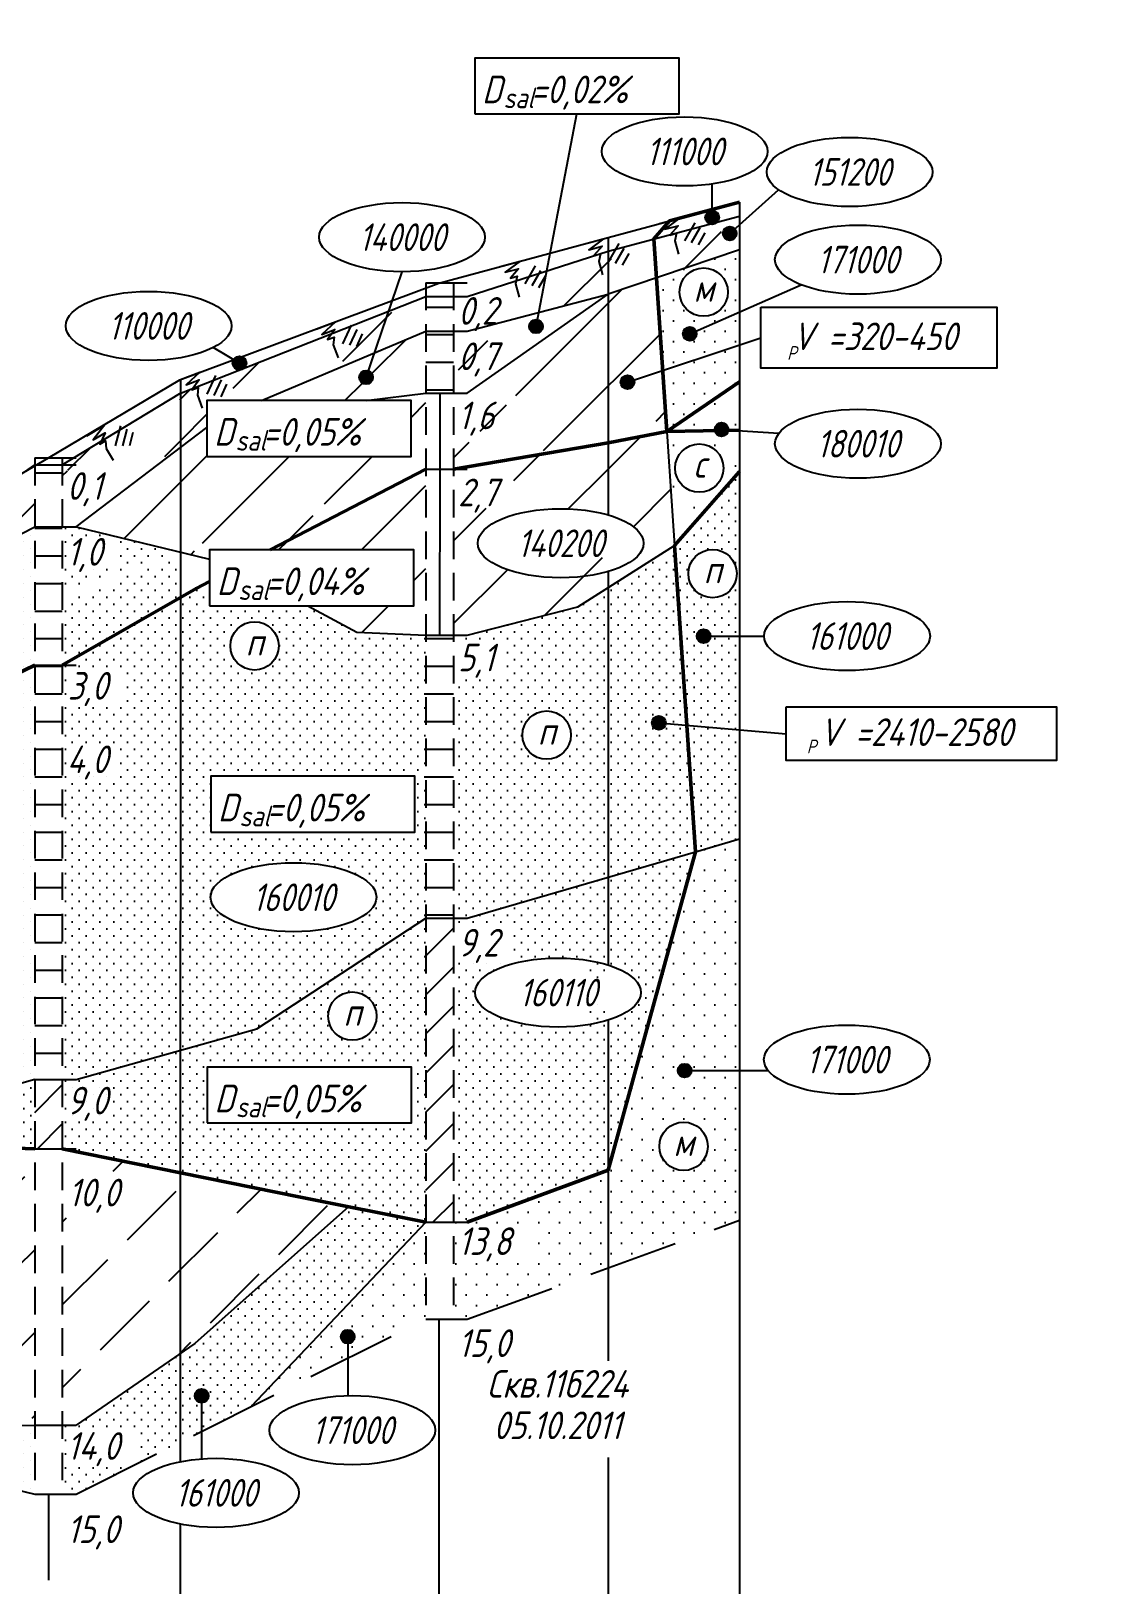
# Model space of a CAD drawing. Extents: x 0 to 1705, y -46 to 631.
# Drawn here: x 1117.2 to 1195.1, y 418.7 to 531.2 of the extents above; entities that cross this region are included whole.
import ezdxf
from ezdxf import colors
from ezdxf.entities.mleader import LeaderData, LeaderLine
from ezdxf.enums import TextEntityAlignment as Align
from ezdxf.math import Vec2, Vec3

# ---------------------------------------------------------------- set-up
doc = ezdxf.new("R2010")
doc.units = 0
doc.linetypes.add('ИИ27003', pattern=[9.5, 6.5, -3])
doc.linetypes.add('ИИHidden', pattern=[3, 2, -1])
for name, color, linetype, lineweight in [('ИИ_ГЕОЛОГИЯ_025', 7, 'Continuous', 25), ('ИИ_ГЕОЛОГИЯ_050', 7, 'Continuous', 50), ('ИИ_ГЕОФИЗИКА_025', 7, 'Continuous', 25), ('ИИ_ПРОФИЛЬ_025', 7, 'Continuous', 25)]:
    doc.layers.add(name, color=color, linetype=linetype, lineweight=lineweight)
doc.layers.add('Профиль', color=7, linetype='Continuous')
doc.layers.add('ТХ-Л', color=140, linetype='Continuous')
doc.styles.add('VNIPISIMPLEXCUR', font='simplex.shx', dxfattribs={"width": 0.8, "oblique": 15})
doc.linetypes.add('ИИ27001', pattern='A,2.5,[1,3dservice.shx,S=1.85,R=180.00002,X=0,Y=0],2.5,-1', length=6)
doc.linetypes.add('ИИ27002', pattern='A,2,-0.6,[1,3dservice.shx,S=0.6,R=30.000013,X=0.9,Y=0],-0.6,[1,3dservice.shx,S=0.6,R=-30.000013,X=0.3,Y=0],-0.6,[1,3dservice.shx,S=0.6,R=209.999975,X=-0.3,Y=0],-0.6,[1,3dservice.shx,S=0.6,R=150.000007,X=-0.9,Y=0],-0.6,2', length=7)
doc.linetypes.add('ИИ27005', pattern='A,2.5,[1,3dservice.shx,S=1.85,R=180.00002,X=0,Y=0],2.5,-2,[4,3dservice.shx,S=0.5,R=0,X=0,Y=0],-2', length=9)
pattern_1 = [(45, (-864.278, -32.7905), (-3, 3), [5, -2])]
pattern_2 = [(0, (-867.27796, -32.79053), (0.5, 0.5), [0, -1])]
pattern_3 = [(45, (-867.278, -32.7905), (-3, 3), [])]
pattern_4 = [(0, (-867.27796, -32.7905), (0.75, 0.75), [0, -1.5])]
pattern_5 = [(0, (-867.278, -32.7905), (0, 4), [])]
pattern_6 = [(0, (-867.278, -32.7905), (0, 2), [])]
pattern_7 = [(45, (-867.278, -32.7905), (-1.4142136, 1.4142136), [])]

# ---------------------------------------------------------------- blocks, each defined once
blk = doc.blocks.new('ИИ25010')
at = {"color": 0, "linetype": 'Continuous', "lineweight": 25}
for points in [[(0, 0), (3, 0), (0.5, -1), (2.5, -1), (1, -2), (2, -2), (1.5, -3), (1.5, -5)], [(4.94, -1.23), (2.82, -3.35)], [(5.47, -2.12), (3.7, -3.88)], [(6, -3), (4.59, -4.41)]]:
    blk.add_lwpolyline(points, dxfattribs=at)
blk = doc.blocks.new('ИИ16001')
at = {"linetype": 'Continuous', "lineweight": 25}
h = blk.add_hatch(color=0, dxfattribs=at)
edge = h.paths.add_edge_path()
edge.add_arc((0, 0), 0.5, 0, 360)
at = {"color": 0, "linetype": 'Continuous', "lineweight": 25}
blk.add_circle((0, 0), 0.5, dxfattribs=at)
blk = doc.blocks.new('ИИ25042')
at = {"color": 0, "linetype": 'Continuous', "lineweight": 25}
blk.add_circle((0, 0), 1.75, dxfattribs=at)
at = {"color": 0, "linetype": 'Continuous', "style": 'VNIPISIMPLEXCUR', "oblique": 15, "width": 0.8}
blk.add_attdef('CAPTION', text='', height=2, dxfattribs=at).set_placement((0, 0.3), align=Align.MIDDLE_CENTER)
blk = doc.blocks.new('ИИ25020')
at = {"color": 0, "linetype": 'Continuous', "lineweight": 25}
blk.add_ellipse((0, 0), major_axis=(-6, 0), ratio=0.416667, dxfattribs=at)
at = {"color": 0, "linetype": 'Continuous', "style": 'VNIPISIMPLEXCUR', "oblique": 15, "width": 0.75}
blk.add_attdef('INDEX', text='', height=2, dxfattribs=at).set_placement((0, 0), align=Align.MIDDLE_CENTER)

msp = doc.modelspace()

# ---------------------------------------------------------------- hatches: boundary and pattern name
at = {"layer": 'ИИ_ГЕОЛОГИЯ_025'}
h = msp.add_hatch(dxfattribs=at)
h.set_pattern_fill('ИИ_СУПЕСЬ', color=256, pattern_type=2)
h.set_pattern_definition(pattern_1)
edge = h.paths.add_edge_path()
edge.add_arc((1167.798, 516.536), 0.5, 41.75983, 180, ccw=False)
edge.add_line((1168.171, 516.869), (1168.499, 517.162))
edge.add_line((1168.499, 517.162), (1168.499, 517.798))
edge.add_line((1168.499, 517.798), (1163.95, 516.577))
edge.add_line((1163.95, 516.577), (1163.944, 516.549))
edge.add_line((1163.944, 516.549), (1163.461, 516.42))
edge.add_line((1163.461, 516.42), (1163.49, 516.453))
edge.add_line((1163.49, 516.453), (1162.303, 516.134))
edge.add_line((1162.303, 516.134), (1162.494, 513.325))
edge.add_line((1162.494, 513.325), (1168.499, 515.354))
edge.add_line((1168.499, 515.354), (1168.499, 517.162))
edge.add_line((1168.499, 517.162), (1168.171, 516.869))
edge.add_arc((1167.798, 516.536), 0.5, 0, 41.75983, ccw=False)
edge.add_arc((1167.798, 516.536), 0.5, -180, 0, ccw=False)
h = msp.add_hatch(dxfattribs=at)
h.set_pattern_fill('ИИ_СУПЕСЬ', color=256, pattern_type=2)
h.set_pattern_definition(pattern_1)
h.paths.add_polyline_path([(1141.167, 507.506), (1140.62, 509.925), (1132.682, 506.794, -0.2102708), (1132.307, 506.647), (1128.049, 504.968), (1128.048, 501.031), (1129.964, 502.486), (1129.964, 504.437), (1133.92, 504.437)])
h.paths.add_polyline_path([(1158.999, 515.248), (1158.448, 515.07), (1158.446, 515.06), (1158.275, 515.015), (1154.561, 513.821), (1153.978, 510.827), (1158.999, 512.144)])
h.paths.add_polyline_path([(1162.303, 516.134), (1159.523, 515.388), (1158.999, 514.484), (1158.999, 512.144), (1162.478, 513.558)])
h = msp.add_hatch(dxfattribs=at)
h.set_pattern_fill('ИИ_ПЕСОК_МЕЛКИЙ', color=256, pattern_type=2)
h.set_pattern_definition(pattern_4)
h.paths.add_polyline_path([(1168.499, 510.855), (1165.359, 509.469, -0.1042994), (1165.402, 509.267, -1), (1164.402, 509.267, -0.8111031), (1165.359, 509.469), (1168.499, 510.855), (1168.499, 515.354), (1162.494, 513.325), (1162.948, 506.626), (1168.499, 508.474)])
h.paths.add_polyline_path([(1164.164, 512.29, -1), (1167.664, 512.29, -1)], flags=16)
h.paths.add_polyline_path([(1164.805, 511.346), (1166.844, 511.168), (1167.379, 513.168), (1165.341, 513.346)], flags=8)
h = msp.add_hatch(dxfattribs=at)
h.set_pattern_fill('ИИ_СУГЛИНОК', color=256, pattern_type=2)
h.set_pattern_definition(pattern_3)
h.paths.add_polyline_path([(1158.999, 512.144), (1152.171, 507.339), (1152.171, 506.506), (1150.988, 506.506), (1148.808, 504.972), (1147.808, 504.972), (1147.808, 499.933), (1158.999, 503.255)])
h.paths.add_polyline_path([(1151.637, 504.506), (1151.637, 502.226), (1148.384, 502.226), (1148.384, 504.506)], flags=16)
edge = h.paths.add_edge_path()
edge.add_line((1162.494, 513.325), (1158.999, 512.144))
edge.add_line((1158.999, 512.144), (1158.999, 503.255))
edge.add_line((1158.999, 503.255), (1160.914, 503.823))
edge.add_line((1160.914, 503.823), (1163.124, 504.034))
edge.add_line((1163.124, 504.034), (1162.948, 506.626))
edge.add_line((1162.948, 506.626), (1160.87, 505.934))
edge.add_arc((1160.396, 505.776), 0.5, 0, 18.41388, ccw=False)
edge.add_arc((1160.396, 505.776), 0.5, -180, 0, ccw=False)
edge.add_arc((1160.396, 505.776), 0.5, 18.41388, 180, ccw=False)
edge.add_line((1160.87, 505.934), (1162.948, 506.626))
edge.add_line((1162.948, 506.626), (1162.494, 513.325))
h.paths.add_polyline_path([(1147.286, 501.549), (1151.448, 501.23), (1152.405, 504.802), (1148.243, 505.121)])
h = msp.add_hatch(dxfattribs=at)
h.set_pattern_fill('ИИ_СУПЕСЬ', color=256, pattern_type=2)
h.set_pattern_definition(pattern_1)
h.paths.add_polyline_path([(1145.808, 511.972), (1140.62, 509.925), (1141.167, 507.506), (1145.808, 509.472)])
h = msp.add_hatch(dxfattribs=at)
h.set_pattern_fill('ИИ_КОНСИСТЕНЦИЯ_02', color=256, pattern_type=2)
h.set_pattern_definition(pattern_5)
h.paths.add_polyline_path([(1147.808, 511.972), (1145.808, 511.972), (1145.808, 509.472), (1147.808, 509.472)])
h = msp.add_hatch(dxfattribs=at)
h.set_pattern_fill('ИИ_СУГЛИНОК', color=256, pattern_type=2)
h.set_pattern_definition(pattern_3)
h.paths.add_polyline_path([(1145.808, 509.472), (1141.167, 507.506), (1141.37, 506.609, -0.4810091), (1141.98, 506.122, -1), (1140.98, 506.122, -0.3504306), (1141.37, 506.609), (1141.167, 507.506), (1133.92, 504.437), (1141.497, 504.437), (1145.808, 504.972)])
h = msp.add_hatch(dxfattribs=at)
h.set_pattern_fill('ИИ_КОНСИСТЕНЦИЯ_01', color=256, pattern_type=2)
h.set_pattern_definition(pattern_6)
h.paths.add_polyline_path([(1147.808, 509.472), (1145.808, 509.472), (1145.808, 504.972), (1147.808, 504.972)])
h = msp.add_hatch(dxfattribs=at)
h.set_pattern_fill('ИИ_СУГЛИНОК', color=256, pattern_type=2)
h.set_pattern_definition(pattern_3)
h.paths.add_polyline_path([(1152.171, 508.786), (1148.181, 508.786), (1148.181, 506.506), (1150.988, 506.506), (1152.171, 507.339)], flags=16)
h.paths.add_polyline_path([(1147.286, 505.83), (1151.829, 505.511), (1152.786, 509.082), (1148.243, 509.401)], flags=9)
h = msp.add_hatch(dxfattribs=at)
h.set_pattern_fill('ИИ_ПЕСОК_МЕЛКИЙ', color=256, pattern_type=2)
h.set_pattern_definition(pattern_4)
h.paths.add_polyline_path([(1168.499, 508.474), (1162.948, 506.626), (1163.249, 502.192), (1168.499, 505.798)])
h = msp.add_hatch(dxfattribs=at)
h.set_pattern_fill('ИИ_СУПЕСЬ', color=256, pattern_type=2)
h.set_pattern_definition(pattern_1)
h.paths.add_polyline_path([(1096.213, 488.265), (1096.153, 488.174), (1096.615, 488.366), (1096.575, 487.808), (1096.777, 487.323), (1107.749, 490.314), (1107.749, 492.998)])
h.paths.add_polyline_path([(1117.499, 495.298), (1117.499, 499.712), (1116.727, 499.259), (1114.065, 497.402), (1114.178, 497.187), (1114.455, 497.35), (1114.282, 496.992), (1114.413, 496.745), (1114.493, 496.792), (1114.509, 496.564), (1114.712, 496.181, -0.5653319), (1115.446, 495.739, -1), (1114.446, 495.739, -0.2091409), (1114.607, 496.106), (1114.531, 496.235), (1114.509, 496.564), (1114.413, 496.745), (1114.062, 496.539), (1114.282, 496.992), (1114.178, 497.187), (1113.593, 496.843), (1113.98, 497.344), (1107.749, 492.998), (1107.749, 490.314)])
h.paths.add_polyline_path([(1128.049, 504.968), (1127.999, 504.948), (1119.499, 499.798), (1119.499, 495.298), (1120.499, 495.298), (1122.895, 497.117), (1119.872, 497.117), (1119.872, 499.397), (1123.177, 499.397), (1123.177, 497.331), (1128.048, 501.031)])
h.paths.add_polyline_path([(1118.977, 496.441), (1122.834, 496.122), (1123.791, 499.693), (1119.934, 500.012)], flags=9)
h = msp.add_hatch(dxfattribs=at)
h.set_pattern_fill('ИИ_СУГЛИНОК', color=256, pattern_type=2)
h.set_pattern_definition(pattern_3)
h.paths.add_polyline_path([(1128.048, 501.031), (1123.177, 497.331), (1123.177, 497.117), (1122.895, 497.117), (1120.499, 495.298), (1123.235, 494.635), (1123.379, 494.635), (1123.379, 494.6), (1127.785, 493.533), (1128.046, 493.617)])
h.paths.add_polyline_path([(1145.021, 499.064), (1145.808, 499.472), (1145.808, 504.972), (1141.497, 504.437), (1144.736, 504.437), (1144.736, 500.403), (1129.964, 500.403), (1129.964, 502.486), (1128.048, 501.031), (1128.046, 493.617)])
h = msp.add_hatch(dxfattribs=at)
h.set_pattern_fill('ИИ_СУГЛИНОК', color=256, pattern_type=2)
h.set_pattern_definition(pattern_3)
h.paths.add_polyline_path([(1129.279, 504.826), (1129.337, 505.382), (1128.869, 505.206), (1128.929, 505.29), (1127.999, 504.948), (1127.999, 503.383), (1129.592, 503.99)])
h = msp.add_hatch(dxfattribs=at)
h.set_pattern_fill('ИИ_ПЕСОК_СРЕДНИЙ', color=256, pattern_type=2)
h.set_pattern_definition([(0, (-867.278, -32.7905), (1.5, 1.5), [0, -3])])
h.paths.add_polyline_path([(1167.711, 502.311), (1168.499, 502.261), (1168.499, 505.798), (1163.249, 502.192), (1163.808, 493.961), (1168.499, 499.298), (1168.499, 502.261), (1167.711, 502.311, -0.9686156), (1166.712, 502.343, -1.0324013)])
h.paths.add_polyline_path([(1167.346, 499.55, -1), (1163.846, 499.55, -1)], flags=16)
h.paths.add_polyline_path([(1164.64, 498.606), (1166.373, 498.427), (1166.909, 500.427), (1165.176, 500.606)], flags=8)
h = msp.add_hatch(dxfattribs=at)
h.set_pattern_fill('ИИ_СУГЛИНОК', color=256, pattern_type=2)
h.set_pattern_definition(pattern_3)
h.paths.add_polyline_path([(1163.124, 504.034), (1160.914, 503.823), (1158.999, 503.255), (1158.999, 502.126), (1161.728, 502.892), (1163.193, 503.022)])
h.paths.add_polyline_path([(1158.999, 502.126), (1158.999, 503.255), (1147.808, 499.933), (1147.808, 499.472), (1152.216, 500.223)])
h = msp.add_hatch(dxfattribs=at)
h.set_pattern_fill('ИИ_СУГЛИНОК', color=256, pattern_type=2)
h.set_pattern_definition(pattern_3)
edge = h.paths.add_edge_path()
edge.add_line((1163.249, 502.192), (1158.999, 501.379))
edge.add_line((1158.999, 501.379), (1158.999, 496.163))
edge.add_ellipse((1155.563, 494.113), major_axis=(-6, 0), ratio=0.4166667, start_angle=124.93627, end_angle=235.06373, ccw=False)
edge.add_line((1158.999, 492.064), (1158.999, 490.85))
edge.add_line((1158.999, 490.85), (1163.821, 493.77))
edge.add_line((1163.821, 493.77), (1163.249, 502.192))
h = msp.add_hatch(dxfattribs=at)
h.set_pattern_fill('ИИ_СУГЛИНОК', color=256, pattern_type=2)
h.set_pattern_definition(pattern_3)
edge = h.paths.add_edge_path()
edge.add_line((1152.216, 500.223), (1150.121, 499.635))
edge.add_line((1150.121, 499.635), (1147.808, 498.985))
edge.add_line((1147.808, 498.985), (1147.808, 487.472))
edge.add_line((1147.808, 487.472), (1148.808, 487.472))
edge.add_line((1148.808, 487.472), (1156.804, 489.52))
edge.add_line((1156.804, 489.52), (1158.999, 490.85))
edge.add_line((1158.999, 490.85), (1158.999, 492.064))
edge.add_ellipse((1155.563, 494.113), major_axis=(-6, 0), ratio=0.4166667, start_angle=235.06373, end_angle=484.93627, ccw=False)
edge.add_line((1158.999, 496.163), (1158.999, 501.379))
edge.add_line((1158.999, 501.379), (1152.216, 500.223))
h.paths.add_polyline_path([(1152.171, 498.931), (1152.171, 496.651), (1148.003, 496.651), (1148.003, 498.931)], flags=16)
h.paths.add_polyline_path([(1147.286, 495.975), (1151.829, 495.656), (1152.786, 499.227), (1148.243, 499.546)], flags=9)
h = msp.add_hatch(dxfattribs=at)
h.set_pattern_fill('ИИ_КОНСИСТЕНЦИЯ_02', color=256, pattern_type=2)
h.set_pattern_definition(pattern_5)
h.paths.add_polyline_path([(1119.499, 499.798), (1117.646, 499.798), (1117.499, 499.712), (1117.499, 495.298), (1119.499, 495.298)])
h = msp.add_hatch(dxfattribs=at)
h.set_pattern_fill('ИИ_СУГЛИНОК', color=256, pattern_type=2)
h.set_pattern_definition(pattern_3)
h.paths.add_polyline_path([(1145.808, 498.423), (1141.401, 497.185), (1134.542, 493.627), (1144.931, 493.627), (1144.931, 489.592), (1137.263, 489.592), (1140.801, 487.674), (1145.808, 487.472)])
h = msp.add_hatch(dxfattribs=at)
h.set_pattern_fill('ИИ_ПЕСОК_ПЫЛЕВАТЫЙ', color=256, pattern_type=2)
h.set_pattern_definition(pattern_2)
edge = h.paths.add_edge_path()
edge.add_line((1168.499, 487.39), (1166.412, 487.39))
edge.add_arc((1165.912, 487.39), 0.5, 180, 360, ccw=False)
edge.add_arc((1165.912, 487.39), 0.5, 0, 180, ccw=False)
edge.add_line((1166.412, 487.39), (1168.499, 487.39))
edge.add_line((1168.499, 487.39), (1168.499, 499.298))
edge.add_line((1168.499, 499.298), (1163.821, 493.77))
edge.add_line((1163.821, 493.77), (1164.691, 480.945))
edge.add_line((1164.691, 480.945), (1168.499, 480.62))
edge.add_line((1168.499, 480.62), (1168.499, 487.39))
edge = h.paths.add_edge_path(flags=16)
edge.add_arc((1166.559, 491.916), 1.75, 0, 360)
h.paths.add_polyline_path([(1168.499, 480.62), (1164.691, 480.945), (1165.313, 471.788), (1168.499, 472.718)])
h = msp.add_hatch(dxfattribs=at)
h.set_pattern_fill('ИИ_СУГЛИНОК', color=256, pattern_type=2)
h.set_pattern_definition(pattern_3)
h.paths.add_polyline_path([(1141.401, 497.185), (1137.601, 496.117), (1128.444, 493.373), (1130.159, 492.958), (1130.159, 493.627), (1134.542, 493.627)])
h = msp.add_hatch(dxfattribs=at)
h.set_pattern_fill('ИИ_СУГЛИНОК', color=256, pattern_type=2)
h.set_pattern_definition(pattern_3)
h.paths.add_polyline_path([(1141.401, 497.185), (1137.601, 496.117), (1128.444, 493.373), (1130.159, 492.958), (1130.159, 493.627), (1134.542, 493.627)])
h = msp.add_hatch(dxfattribs=at)
h.set_pattern_fill('ИИ_ПЕСОК_ПЫЛЕВАТЫЙ', color=256, pattern_type=2)
h.set_pattern_definition(pattern_2)
h.paths.add_polyline_path([(1088.249, 477.849), (1087.477, 477.601), (1080.332, 470.649), (1088.249, 472.98)])
h.paths.add_polyline_path([(1107.749, 480.58), (1107.749, 485.284), (1103.39, 483.713), (1091.913, 479.023), (1088.249, 477.849), (1088.249, 472.98), (1103.313, 478.433)])
h.paths.add_polyline_path([(1107.749, 490.314), (1092.778, 481.13), (1107.749, 486.739)])
h.paths.add_polyline_path([(1103.39, 483.713), (1107.749, 485.284), (1107.749, 486.739), (1092.778, 481.13), (1088.249, 478.353), (1088.249, 477.849), (1091.913, 479.023)])
h.paths.add_polyline_path([(1117.499, 485.298), (1117.499, 488.891), (1116.04, 488.273), (1107.749, 485.284), (1107.749, 480.58)])
h.paths.add_polyline_path([(1116.04, 488.273), (1117.499, 488.891), (1117.499, 490.055), (1107.872, 486.784), (1107.749, 486.739), (1107.749, 485.284)])
h.paths.add_polyline_path([(1117.499, 495.298), (1107.749, 490.314), (1107.749, 486.739), (1107.872, 486.784), (1117.499, 490.055)])
h = msp.add_hatch(dxfattribs=at)
h.set_pattern_fill('ИИ_КОНСИСТЕНЦИЯ_01', color=256, pattern_type=2)
h.set_pattern_definition(pattern_6)
h.paths.add_polyline_path([(1119.499, 495.298), (1117.499, 495.298), (1117.499, 485.298), (1119.499, 485.298)])
h.paths.add_polyline_path([(1119.499, 485.298), (1117.499, 485.298), (1117.499, 480.298), (1119.499, 480.298)])
h = msp.add_hatch(dxfattribs=at)
h.set_pattern_fill('ИИ_ПЕСОК_ПЫЛЕВАТЫЙ', color=256, pattern_type=2)
h.set_pattern_definition(pattern_2)
h.paths.add_polyline_path([(1128.045, 490.194), (1128.046, 493.254), (1127.167, 492.991), (1119.499, 489.739), (1119.499, 485.298)])
h.paths.add_polyline_path([(1123.379, 494.6), (1123.379, 492.355), (1120.075, 492.355), (1120.075, 494.635), (1123.235, 494.635), (1120.499, 495.298), (1119.499, 495.298), (1119.499, 490.734), (1126.947, 493.264), (1127.785, 493.533)])
h.paths.add_polyline_path([(1118.977, 491.678), (1123.215, 491.359), (1124.172, 494.931), (1119.934, 495.25)], flags=9)
h = msp.add_hatch(dxfattribs=at)
h.set_pattern_fill('ИИ_ПЕСОК_ПЫЛЕВАТЫЙ', color=256, pattern_type=2)
h.set_pattern_definition(pattern_2)
h.paths.add_polyline_path([(1148.808, 487.472), (1147.808, 487.472), (1147.808, 466.972), (1148.808, 466.972), (1158.999, 469.946), (1158.999, 490.85), (1156.804, 489.52)])
h.paths.add_polyline_path([(1151.485, 484.706), (1148.105, 484.706), (1148.105, 486.986), (1151.485, 486.986)], flags=16)
h.paths.add_polyline_path([(1156.301, 480.232, -1), (1152.801, 480.232, -1)], flags=16)
h.paths.add_polyline_path([(1153.84, 481.005), (1155.263, 481.005), (1155.263, 479.392), (1153.84, 479.392)], flags=0)
h.paths.add_polyline_path([(1158.999, 469.946), (1165.313, 471.788), (1164.691, 480.945), (1163.169, 481.075, -0.9582378), (1162.171, 481.118, -1), (1163.171, 481.118, -0.0213264), (1163.169, 481.075), (1164.691, 480.945), (1163.821, 493.77), (1158.999, 490.85)])
h.paths.add_polyline_path([(1153.557, 479.288), (1155.367, 479.109), (1155.903, 481.109), (1154.093, 481.288)], flags=8)
h.paths.add_polyline_path([(1147.286, 484.029), (1151.143, 483.71), (1152.1, 487.281), (1148.243, 487.6)], flags=9)
h = msp.add_hatch(dxfattribs=at)
h.set_pattern_fill('ИИ_ПЕСОК_ПЫЛЕВАТЫЙ', color=256, pattern_type=2)
h.set_pattern_definition(pattern_2)
h.paths.add_polyline_path([(1145.808, 487.472), (1140.801, 487.674), (1137.263, 489.592), (1130.159, 489.592), (1130.159, 491.352), (1129.175, 490.842), (1128.045, 490.194), (1128.036, 457.415), (1133.58, 458.972), (1145.808, 466.972)])
h.paths.add_polyline_path([(1131.661, 486.685, -1), (1135.161, 486.685, -1)], flags=16)
h.paths.add_polyline_path([(1145.02, 477.247), (1145.02, 473.213), (1130.247, 473.213), (1130.247, 477.247)], flags=16)
edge = h.paths.add_edge_path(flags=16)
edge.add_ellipse((1136.229, 468.494), major_axis=(-6, 0), ratio=0.4166667, start_angle=0, end_angle=360)
h.paths.add_polyline_path([(1131.81, 467.128), (1140.381, 466.86), (1141.185, 469.86), (1132.613, 470.128)], flags=8)
h.paths.add_polyline_path([(1132.417, 485.741), (1134.226, 485.562), (1134.762, 487.562), (1132.953, 487.741)], flags=8)
h.paths.add_polyline_path([(1129.905, 473.167), (1144.277, 472.848), (1145.234, 476.42), (1130.862, 476.739)], flags=24)
h.paths.add_polyline_path([(1131.835, 473.349), (1134.643, 473.148), (1135.245, 475.398), (1132.438, 475.599)], flags=8)
h = msp.add_hatch(dxfattribs=at)
h.set_pattern_fill('ИИ_ПЕСОК_ПЫЛЕВАТЫЙ', color=256, pattern_type=2)
h.set_pattern_definition(pattern_2)
h.paths.add_polyline_path([(1128.045, 490.194), (1119.499, 485.298), (1119.499, 455.298), (1120.499, 455.298), (1128.036, 457.415)])
h.paths.add_polyline_path([(1123.745, 482.658), (1119.857, 482.658), (1119.857, 484.938), (1123.745, 484.938)], flags=16)
h.paths.add_polyline_path([(1123.684, 479.616), (1123.684, 477.336), (1119.873, 477.336), (1119.873, 479.616)], flags=16)
h.paths.add_polyline_path([(1118.977, 476.659), (1123.52, 476.34), (1124.477, 479.911), (1119.934, 480.23)], flags=9)
h.paths.add_polyline_path([(1119.038, 481.981), (1123.581, 481.662), (1124.538, 485.233), (1119.995, 485.552)], flags=9)
h = msp.add_hatch(dxfattribs=at)
h.set_pattern_fill('ИИ_КОНСИСТЕНЦИЯ_01', color=256, pattern_type=2)
h.set_pattern_definition(pattern_6)
h.paths.add_polyline_path([(1147.808, 487.472), (1145.808, 487.472), (1145.808, 466.972), (1147.808, 466.972)])
h = msp.add_hatch(dxfattribs=at)
h.set_pattern_fill('ИИ_ПЕСОК_ПЫЛЕВАТЫЙ', color=256, pattern_type=2)
h.set_pattern_definition(pattern_2)
edge = h.paths.add_edge_path()
edge.add_line((1117.499, 485.298), (1107.749, 480.58))
edge.add_line((1107.749, 480.58), (1107.749, 461.783))
edge.add_ellipse((1107.43, 459.287), major_axis=(-6, 0), ratio=0.4166667, start_angle=108.13867, end_angle=266.95402, ccw=False)
edge.add_line((1109.298, 456.911), (1110.89, 453.437))
edge.add_line((1110.89, 453.437), (1117.499, 455.298))
edge.add_line((1117.499, 455.298), (1117.499, 485.298))
h = msp.add_hatch(dxfattribs=at)
h.set_pattern_fill('ИИ_КОНСИСТЕНЦИЯ_01', color=256, pattern_type=2)
h.set_pattern_definition(pattern_6)
h.paths.add_polyline_path([(1119.499, 480.298), (1117.499, 480.298), (1117.499, 455.298), (1119.499, 455.298)])
h = msp.add_hatch(dxfattribs=at)
h.set_pattern_fill('ИИ_ПЕСОК_МЕЛКИЙ', color=256, pattern_type=2)
h.set_pattern_definition(pattern_4)
h.paths.add_polyline_path([(1158.999, 448.736), (1148.808, 444.972), (1147.808, 444.972), (1147.808, 437.972), (1148.808, 437.972), (1158.999, 441.674)])
h.paths.add_polyline_path([(1153.237, 442.464), (1148.384, 442.464), (1148.384, 444.744), (1153.237, 444.744)], flags=16)
h.paths.add_polyline_path([(1168.499, 455.951), (1165.036, 455.951, -1), (1164.036, 455.951, -1), (1165.036, 455.951), (1168.499, 455.951), (1168.499, 472.718), (1165.313, 471.788), (1158.999, 448.736), (1158.999, 441.674), (1168.499, 445.125)])
h.paths.add_polyline_path([(1166.208, 450.467, -1), (1162.708, 450.467, -1)], flags=16)
h.paths.add_polyline_path([(1147.286, 441.787), (1153.048, 441.468), (1154.005, 445.04), (1148.243, 445.359)], flags=9)
h.paths.add_polyline_path([(1163.349, 449.523), (1165.387, 449.345), (1165.923, 451.345), (1163.885, 451.523)], flags=8)
h = msp.add_hatch(dxfattribs=at)
h.set_pattern_fill('ИИ_ПЕСОК_ПЫЛЕВАТЫЙ', color=256, pattern_type=2)
h.set_pattern_definition(pattern_2)
edge = h.paths.add_edge_path()
edge.add_line((1165.313, 471.788), (1158.999, 469.946))
edge.add_line((1158.999, 469.946), (1158.999, 463.587))
edge.add_ellipse((1155.373, 461.595), major_axis=(-6, 0), ratio=0.4166667, start_angle=127.18667, end_angle=232.81333, ccw=False)
edge.add_line((1158.999, 459.604), (1158.999, 448.736))
edge.add_line((1158.999, 448.736), (1165.313, 471.788))
h = msp.add_hatch(dxfattribs=at)
h.set_pattern_fill('ИИ_ПЕСОК_ПЫЛЕВАТЫЙ', color=256, pattern_type=2)
h.set_pattern_definition(pattern_2)
edge = h.paths.add_edge_path()
edge.add_ellipse((1155.373, 461.595), major_axis=(-6, 0), ratio=0.4166667, start_angle=232.81333, end_angle=487.18667, ccw=False)
edge.add_line((1158.999, 463.587), (1158.999, 469.946))
edge.add_line((1158.999, 469.946), (1148.808, 466.972))
edge.add_line((1148.808, 466.972), (1147.808, 466.972))
edge.add_line((1147.808, 466.972), (1147.808, 444.972))
edge.add_line((1147.808, 444.972), (1148.808, 444.972))
edge.add_line((1148.808, 444.972), (1158.999, 448.736))
edge.add_line((1158.999, 448.736), (1158.999, 459.604))
h.paths.add_polyline_path([(1151.993, 464.066), (1148.156, 464.066), (1148.156, 466.346), (1151.993, 466.346)], flags=16)
h.paths.add_polyline_path([(1147.286, 463.389), (1151.829, 463.07), (1152.786, 466.642), (1148.243, 466.961)], flags=9)
h = msp.add_hatch(dxfattribs=at)
h.set_pattern_fill('ИИ_ПЕСОК_ПЫЛЕВАТЫЙ', color=256, pattern_type=2)
h.set_pattern_definition(pattern_2)
h.paths.add_polyline_path([(1107.749, 452.552), (1101.626, 450.828), (1107.749, 450.623)])
h.paths.add_polyline_path([(1117.499, 455.298), (1110.89, 453.437), (1110.991, 453.215, -0.5463817), (1111.699, 452.76, -1), (1110.699, 452.76, -0.2933418), (1110.991, 453.215), (1110.89, 453.437), (1107.749, 452.552), (1107.749, 450.623), (1117.499, 450.298)])
h.paths.add_polyline_path([(1123.684, 454.919), (1119.847, 454.919), (1119.847, 452.639), (1123.684, 452.639)], flags=16)
h.paths.add_polyline_path([(1145.808, 466.972), (1133.58, 458.972), (1128.036, 457.415), (1128.033, 448.565), (1134.548, 447.243), (1140.212, 446.093), (1145.808, 444.972)])
h.paths.add_polyline_path([(1144.764, 456.194), (1144.764, 452.16), (1129.992, 452.16), (1129.992, 456.194)], flags=16)
h.paths.add_polyline_path([(1138.74, 459.89, -1), (1142.24, 459.89, -1)], flags=16)
h.paths.add_polyline_path([(1139.778, 459.05), (1139.778, 460.664), (1141.201, 460.664), (1141.201, 459.05)], flags=0)
h.paths.add_polyline_path([(1134.619, 454.176), (1134.619, 452.466), (1132.008, 452.466), (1132.008, 454.176)], flags=0)
h.paths.add_polyline_path([(1118.977, 451.963), (1123.52, 451.644), (1124.477, 455.215), (1119.934, 455.534)], flags=9)
h.paths.add_polyline_path([(1139.496, 458.946), (1141.305, 458.768), (1141.841, 460.768), (1140.031, 460.946)], flags=8)
h.paths.add_polyline_path([(1129.649, 452.115), (1144.021, 451.796), (1144.978, 455.367), (1130.606, 455.686)], flags=24)
h.paths.add_polyline_path([(1131.58, 452.297), (1134.387, 452.096), (1134.99, 454.346), (1132.183, 454.547)], flags=8)
h = msp.add_hatch(dxfattribs=at)
h.set_pattern_fill('ИИ_КОНСИСТЕНЦИЯ_04', color=256, pattern_type=2)
h.set_pattern_definition(pattern_7)
h.paths.add_polyline_path([(1147.808, 466.972), (1145.808, 466.972), (1145.808, 444.972), (1147.808, 444.972)])
h = msp.add_hatch(dxfattribs=at)
h.set_pattern_fill('ИИ_ПЕСОК_ПЫЛЕВАТЫЙ', color=256, pattern_type=2)
h.set_pattern_definition(pattern_2)
h.paths.add_polyline_path([(1128.036, 457.415), (1120.499, 455.298), (1119.499, 455.298), (1119.499, 450.298), (1128.033, 448.565)])
h.paths.add_polyline_path([(1123.684, 452.639), (1119.847, 452.639), (1119.847, 454.919), (1123.684, 454.919)], flags=16)
h.paths.add_polyline_path([(1118.977, 451.963), (1123.52, 451.644), (1124.477, 455.215), (1119.934, 455.534)], flags=9)
h = msp.add_hatch(dxfattribs=at)
h.set_pattern_fill('ИИ_КОНСИСТЕНЦИЯ_04', color=256, pattern_type=2)
h.set_pattern_definition(pattern_7)
h.paths.add_polyline_path([(1119.499, 455.298), (1117.499, 455.298), (1117.499, 450.298), (1119.499, 450.298)])
h = msp.add_hatch(dxfattribs=at)
h.set_pattern_fill('ИИ_СУПЕСЬ', color=256, pattern_type=2)
h.set_pattern_definition(pattern_1)
h.paths.add_polyline_path([(1088.249, 447.616), (1085.329, 446.371), (1079.411, 442.621), (1068.499, 437.107), (1088.249, 432.347)])
edge = h.paths.add_edge_path()
edge.add_ellipse((1109.323, 444.365), major_axis=(-6, 0), ratio=0.4166667, start_angle=285.20807, end_angle=434.79193, ccw=False)
edge.add_line((1107.749, 446.777), (1107.749, 450.623))
edge.add_line((1107.749, 450.623), (1100.022, 450.882))
edge.add_line((1100.022, 450.882), (1091.988, 449.209))
edge.add_line((1091.988, 449.209), (1088.249, 447.616))
edge.add_line((1088.249, 447.616), (1088.249, 432.347))
edge.add_line((1088.249, 432.347), (1098.409, 429.899))
edge.add_line((1098.409, 429.899), (1107.749, 430.094))
edge.add_line((1107.749, 430.094), (1107.749, 441.952))
edge = h.paths.add_edge_path()
edge.add_line((1117.499, 450.298), (1107.749, 450.623))
edge.add_line((1107.749, 450.623), (1107.749, 446.777))
edge.add_ellipse((1109.323, 444.365), major_axis=(-6, 0), ratio=0.4166667, start_angle=74.79193, end_angle=285.20807, ccw=False)
edge.add_line((1107.749, 441.952), (1107.749, 430.094))
edge.add_line((1107.749, 430.094), (1117.499, 430.298))
edge.add_line((1117.499, 430.298), (1117.499, 450.298))
h = msp.add_hatch(dxfattribs=at)
h.set_pattern_fill('ИИ_СУПЕСЬ', color=256, pattern_type=2)
h.set_pattern_definition(pattern_1)
h.paths.add_polyline_path([(1128.033, 448.561), (1119.499, 450.298), (1119.499, 430.298), (1120.499, 430.298), (1128.03, 435.461)])
h.paths.add_polyline_path([(1120.174, 446.397), (1120.174, 448.677), (1125.002, 448.677), (1125.002, 446.397)], flags=16)
h.paths.add_polyline_path([(1140.212, 446.093), (1136.727, 446.792), (1128.033, 448.561), (1128.03, 435.461), (1129.09, 436.188)])
h.paths.add_polyline_path([(1119.076, 445.72), (1124.838, 445.401), (1125.795, 448.972), (1120.033, 449.291)], flags=9)
h = msp.add_hatch(dxfattribs=at)
h.set_pattern_fill('ИИ_ПЕСОК_ПЫЛЕВАТЫЙ', color=256, pattern_type=2)
h.set_pattern_definition(pattern_2)
h.paths.add_polyline_path([(1128.03, 435.461), (1120.499, 430.298), (1119.499, 430.298), (1119.499, 425.298), (1120.499, 425.298), (1128.028, 429.068)])
h.paths.add_polyline_path([(1124.903, 429.922), (1124.903, 427.642), (1120.075, 427.642), (1120.075, 429.922)], flags=16)
h.paths.add_polyline_path([(1145.808, 444.972), (1140.212, 446.093), (1129.09, 436.188), (1128.03, 435.461), (1128.028, 429.068), (1129.582, 429.846), (1129.582, 431.909, -0.4142136), (1129.082, 432.409, -1), (1130.082, 432.409, -0.4142136), (1129.582, 431.909), (1129.582, 429.846), (1133.154, 431.635)])
h.paths.add_polyline_path([(1118.977, 426.965), (1124.739, 426.646), (1125.696, 430.218), (1119.934, 430.537)], flags=9)
h = msp.add_hatch(dxfattribs=at)
h.set_pattern_fill('ИИ_ПЕСОК_МЕЛКИЙ', color=256, pattern_type=2)
h.set_pattern_definition(pattern_4)
h.paths.add_polyline_path([(1140.655, 436.695, -0.4142136), (1140.155, 436.195), (1140.155, 435.141), (1145.808, 437.972), (1145.808, 444.972), (1133.154, 431.635), (1140.155, 435.141), (1140.155, 436.195, -0.4142136), (1139.655, 436.695, -1)])
h = msp.add_hatch(dxfattribs=at)
h.set_pattern_fill('ИИ_ПЕСОК_ПЫЛЕВАТЫЙ', color=256, pattern_type=2)
h.set_pattern_definition(pattern_2)
h.paths.add_polyline_path([(1117.499, 430.298), (1107.749, 430.094), (1107.749, 427.648), (1117.499, 425.298)])
h.paths.add_polyline_path([(1116.362, 428.067, -1), (1112.862, 428.067, -1)], flags=16)
h.paths.add_polyline_path([(1113.901, 428.841), (1115.324, 428.841), (1115.324, 427.227), (1113.901, 427.227)], flags=0)
h.paths.add_polyline_path([(1113.618, 427.123), (1115.428, 426.945), (1115.964, 428.945), (1114.154, 429.123)], flags=8)

# ---------------------------------------------------------------- linework, layer by layer
at = {"layer": 'ИИ_ГЕОЛОГИЯ_025', "flags": 128}
for points in [[(1149.355, 525.19), (1164.127, 525.19), (1164.127, 529.224), (1149.355, 529.224)], [(1129.964, 500.403), (1144.736, 500.403), (1144.736, 504.437), (1129.964, 504.437)], [(1130.159, 489.592), (1144.931, 489.592), (1144.931, 493.627), (1130.159, 493.627)], [(1130.247, 473.213), (1145.02, 473.213), (1145.02, 477.247), (1130.247, 477.247)], [(1129.992, 452.16), (1144.764, 452.16), (1144.764, 456.194), (1129.992, 456.194)]]:
    msp.add_lwpolyline(points, close=True, dxfattribs=at)
for points in [[(1153.779, 509.808), (1156.741, 525.19)], [(1166.531, 517.69), (1166.531, 520.112)], [(1167.798, 516.536), (1171.338, 519.696)], [(1148.808, 511.972), (1158.999, 515.248), (1168.499, 517.798)], [(1168.499, 515.354), (1158.999, 512.144)], [(1162.303, 516.134), (1163.808, 493.961)], [(1141.48, 506.122), (1144.087, 513.766)], [(1145.808, 512.972), (1148.808, 512.972)], [(1145.808, 512.972), (1147.808, 512.972)], [(1164.902, 509.267), (1172.956, 512.822)], [(1119.499, 499.798), (1127.999, 504.948), (1145.808, 511.972)], [(1145.808, 511.972), (1148.808, 511.972)], [(1133.92, 504.437), (1145.808, 509.472)], [(1145.808, 509.472), (1148.808, 509.472)], [(1132.326, 507.146), (1130.409, 508.273)], [(1145.808, 504.972), (1148.808, 504.972)], [(1146.808, 504.972), (1146.808, 499.472)], [(1168.499, 505.798), (1163.249, 502.192)], [(1120.499, 495.298), (1129.964, 502.486)], [(1167.212, 502.343), (1171.358, 502.078)], [(1047.999, 476.048), (1061.499, 479.198), (1068.499, 480.598), (1088.249, 484.998), (1107.749, 492.998), (1117.499, 499.798)], [(1117.499, 500.298), (1120.499, 500.298)], [(1117.499, 500.298), (1119.499, 500.298)], [(1117.499, 499.798), (1120.499, 499.798)], [(1145.808, 499.472), (1148.808, 499.472)], [(1146.808, 499.472), (1146.8, 487.472)], [(1048.999, 466.548), (1068.499, 470.63), (1088.249, 478.353), (1107.749, 490.314), (1117.499, 495.298)], [(1117.499, 495.298), (1120.499, 495.298)], [(1120.499, 495.298), (1130.159, 492.958)], [(1148.808, 487.472), (1156.804, 489.52), (1163.808, 493.961)], [(1137.263, 489.592), (1140.801, 487.674), (1145.808, 487.472)], [(1145.808, 487.472), (1148.808, 487.472)], [(1165.912, 487.39), (1170.293, 487.39)], [(1117.499, 485.298), (1120.499, 485.298)], [(1145.808, 466.972), (1148.808, 466.972)], [(1164.536, 455.951), (1170.581, 455.951)], [(1117.499, 455.298), (1120.499, 455.298)], [(1117.499, 450.298), (1100.022, 450.882), (1091.988, 449.209), (1085.329, 446.371), (1079.411, 442.621), (1068.499, 437.107), (1068.499, 437.107)], [(1117.499, 450.298), (1120.499, 450.298)], [(1119.499, 450.298), (1134.548, 447.243), (1140.212, 446.093), (1129.09, 436.188), (1120.499, 430.298)], [(1145.808, 444.972), (1148.808, 444.972)], [(1145.808, 437.972), (1148.808, 437.972)], [(1140.155, 436.695), (1140.155, 432.423)], [(1129.582, 432.409), (1129.582, 427.852)], [(1098.409, 429.899), (1117.499, 430.298)], [(1117.499, 430.298), (1120.499, 430.298)], [(1117.499, 425.298), (1120.499, 425.298)]]:
    msp.add_lwpolyline(points, dxfattribs=at)
at = {"layer": 'ИИ_ГЕОЛОГИЯ_025', "linetype": 'ИИHidden', "flags": 128}
for points in [[(1145.808, 512.972), (1145.808, 437.972)], [(1147.808, 512.972), (1147.808, 437.972)], [(1117.499, 500.298), (1117.499, 425.298)], [(1119.499, 500.298), (1119.499, 425.298)]]:
    msp.add_lwpolyline(points, dxfattribs=at)
at = {"layer": 'ИИ_ГЕОЛОГИЯ_025', "linetype": 'ИИ27002', "flags": 128}
for points in [[(1148.808, 509.472), (1158.999, 512.144)], [(1148.808, 504.972), (1158.999, 512.144)], [(1141.497, 504.437), (1145.808, 504.972)], [(1163.808, 493.961), (1168.499, 499.298)], [(1165.313, 471.788), (1163.808, 493.961)], [(1148.808, 444.972), (1158.999, 448.736), (1165.313, 471.788), (1168.499, 472.718)], [(1148.808, 466.972), (1165.313, 471.788)], [(1120.499, 455.298), (1133.58, 458.972), (1145.808, 466.972)], [(1117.499, 455.298), (1101.626, 450.828)], [(1145.808, 444.972), (1140.212, 446.093)], [(1145.808, 444.972), (1133.154, 431.635)]]:
    msp.add_lwpolyline(points, dxfattribs=at)
at = {"layer": 'ИИ_ГЕОЛОГИЯ_025', "linetype": 'ИИ27003', "flags": 128}
for points in [[(1148.808, 437.972), (1168.499, 445.125)], [(1047.999, 442.048), (1117.499, 425.298)], [(1120.499, 425.298), (1145.808, 437.972)]]:
    msp.add_lwpolyline(points, dxfattribs=at)
at = {"layer": 'ИИ_ГЕОЛОГИЯ_050', "linetype": 'ИИ27001', "flags": 128}
for points in [[(1168.499, 505.798), (1163.249, 502.192), (1162.303, 516.134), (1163.445, 517.451), (1168.499, 518.798)], [(1163.808, 493.961), (1168.499, 499.298)], [(1165.313, 471.788), (1163.808, 493.961)], [(1148.808, 444.972), (1158.999, 448.736), (1165.313, 471.788), (1165.313, 471.788)], [(1068.499, 437.107), (1079.411, 442.621), (1084.611, 446.065), (1092.332, 449.356), (1100.022, 450.882), (1117.499, 450.298)], [(1119.499, 450.298), (1136.727, 446.792), (1145.808, 444.972)]]:
    msp.add_lwpolyline(points, dxfattribs=at)
at = {"layer": 'ИИ_ГЕОЛОГИЯ_050', "linetype": 'ИИ27005', "flags": 128}
for points in [[(1168.499, 502.298), (1163.249, 502.192), (1158.999, 501.379), (1147.808, 499.472)], [(1145.808, 499.472), (1134.542, 493.627)], [(1130.159, 491.352), (1129.175, 490.842), (1119.499, 485.298)], [(1117.499, 485.298), (1103.313, 478.433), (1088.249, 472.98), (1068.499, 467.165), (1061.499, 465.473), (1047.999, 463.048)]]:
    msp.add_lwpolyline(points, dxfattribs=at)
at = {"layer": 'ИИ_ГЕОФИЗИКА_025', "flags": 128}
for points in [[(1170.053, 511.208), (1187.127, 511.208), (1187.127, 506.774), (1170.053, 506.774)], [(1171.893, 482.279), (1191.455, 482.279), (1191.455, 478.38), (1171.893, 478.38)]]:
    msp.add_lwpolyline(points, close=True, dxfattribs=at)
for points in [[(1160.396, 505.776), (1170.053, 508.991)], [(1162.671, 481.118), (1171.893, 480.33)]]:
    msp.add_lwpolyline(points, dxfattribs=at)
at = {"layer": 'ИИ_ПРОФИЛЬ_025', "flags": 128}
for points in [[(902.754, 446.448), (918.499, 449.198), (923.749, 450.148), (943.749, 452.148), (963.249, 454.998), (968.499, 456.348), (981.499, 459.698), (1001.249, 464.498), (1018.499, 469.898), (1033.859, 473.548), (1046.999, 477.048), (1061.499, 480.198), (1068.499, 481.598), (1088.249, 485.998), (1107.749, 493.998), (1118.499, 500.298), (1127.999, 505.948), (1146.749, 512.948), (1158.999, 516.248), (1168.499, 518.798)], [(1168.499, 518.798), (1168.499, 328.453)], [(1158.999, 516.248), (1158.999, 496.163)], [(1128.05, 505.967), (1128.027, 427.644)], [(1158.999, 492.064), (1158.999, 463.587)], [(1158.999, 459.604), (1158.999, 434.954)], [(1146.749, 437.972), (1146.749, 328.453)], [(1158.999, 427.945), (1158.999, 328.453)], [(1118.499, 425.298), (1118.499, 419.076)], [(1128.026, 423.136), (1127.999, 328.453)]]:
    msp.add_lwpolyline(points, dxfattribs=at)
at = {"layer": 'Профиль'}
msp.add_lwpolyline([(902.754, 446.448), (918.499, 449.198), (923.749, 450.148), (943.749, 452.148), (963.249, 454.998), (968.499, 456.348), (981.499, 459.698), (1001.249, 464.498), (1018.499, 469.898), (1033.859, 473.548), (1046.999, 477.048), (1061.499, 480.198), (1068.499, 481.598), (1088.249, 485.998), (1107.749, 493.998), (1118.499, 500.298), (1127.999, 505.948), (1146.749, 512.948), (1158.999, 516.248), (1168.499, 518.798)], dxfattribs=at)

# ---------------------------------------------------------------- block references
at = {"layer": 'ИИ_ГЕОЛОГИЯ_025'}
for name, p, values in [('ИИ25020', (1164.536, 522.47), {'INDEX': '111000'}), ('ИИ25020', (1176.481, 520.984), {'INDEX': '151200'}), ('ИИ25020', (1144.087, 516.266), {'INDEX': '140000'}), ('ИИ25020', (1177.074, 514.64), {'INDEX': '171000'}), ('ИИ25042', (1165.914, 512.29), {'CAPTION': 'м'}), ('ИИ25020', (1125.744, 509.846), {'INDEX': '110000'}), ('ИИ25020', (1177.074, 501.318), {'INDEX': '180010'}), ('ИИ25042', (1165.596, 499.55), {'CAPTION': 'с'}), ('ИИ25020', (1155.563, 494.113), {'INDEX': '140200'}), ('ИИ25042', (1166.559, 491.916), {'CAPTION': 'п'}), ('ИИ25020', (1176.293, 487.396), {'INDEX': '161000'}), ('ИИ25042', (1133.411, 486.685), {'CAPTION': 'п'}), ('ИИ25042', (1154.551, 480.232), {'CAPTION': 'п'}), ('ИИ25020', (1136.229, 468.494), {'INDEX': '160010'}), ('ИИ25020', (1155.373, 461.595), {'INDEX': '160110'}), ('ИИ25042', (1140.49, 459.89), {'CAPTION': 'п'}), ('ИИ25020', (1176.273, 456.742), {'INDEX': '171000'}), ('ИИ25042', (1164.458, 450.467), {'CAPTION': 'м'}), ('ИИ25020', (1140.493, 429.927), {'INDEX': '171000'}), ('ИИ25020', (1130.622, 425.39), {'INDEX': '161000'})]:
    msp.add_blockref(name, p, dxfattribs=at).add_auto_attribs(values)
at = {"layer": 'ИИ_ГЕОЛОГИЯ_025', "xscale": 0.5, "yscale": 0.5, "zscale": 0.5}
for p, rotation in [((1162.72, 517.257), 14.93796968), ((1157.222, 515.769), 14.93796968), ((1151.183, 514.142), 14.93796968), ((1137.874, 509.614), 20.56832824), ((1128.05, 505.967), 20.56832824), ((1121.266, 501.892), 30.45158972)]:
    msp.add_blockref('ИИ25010', p, dxfattribs=dict(at, rotation=rotation))
at = {"layer": 'ИИ_ГЕОЛОГИЯ_025'}
for p in [(1166.531, 517.69), (1167.798, 516.536), (1153.779, 509.808), (1164.902, 509.267), (1132.326, 507.146), (1141.48, 506.122), (1167.212, 502.343), (1165.912, 487.39), (1164.536, 455.951), (1140.155, 436.695), (1129.582, 432.409)]:
    msp.add_blockref('ИИ16001', p, dxfattribs=at)
at = {"layer": 'ИИ_ГЕОФИЗИКА_025'}
for p in [(1160.396, 505.776), (1162.671, 481.118)]:
    msp.add_blockref('ИИ16001', p, dxfattribs=at)

# ---------------------------------------------------------------- texts
at = {"layer": 'ИИ_ГЕОЛОГИЯ_025', "style": 'VNIPISIMPLEXCUR', "oblique": 15, "width": 0.8}
for s, height, p in [('D  =0,02%%%', 2, (1149.869, 525.962)), ('sal', 1.5, (1151.418, 525.601)), ('D  =0,05%%%', 2, (1130.478, 501.175)), ('sal', 1.5, (1132.027, 500.814)), ('D  =0,04%%%', 2, (1130.673, 490.364)), ('sal', 1.5, (1132.222, 490.004)), ('D  =0,05%%%', 2, (1130.762, 473.984)), ('sal', 1.5, (1132.311, 473.624)), ('D  =0,05%%%', 2, (1130.506, 452.931)), ('sal', 1.5, (1132.055, 452.571))]:
    msp.add_text(s, height=height, dxfattribs=at).set_placement(p)
for s, p in [('0,2', (1148.143, 510.931)), ('0,7', (1148.143, 507.646)), ('1,6', (1148.143, 503.366)), ('0,1', (1119.834, 498.257)), ('2,7', (1148.143, 497.791)), ('1,0', (1119.834, 493.495)), ('5,1', (1148.143, 485.846)), ('3,0', (1119.895, 483.798)), ('4,0', (1119.834, 478.476)), ('9,2', (1148.143, 465.206)), ('9,0', (1119.834, 453.779)), ('10,0', (1119.933, 447.123)), ('13,8', (1148.143, 443.604)), ('15,0', (1148.143, 436.224)), ('14,0', (1119.834, 428.782)), ('15,0', (1119.834, 422.757))]:
    msp.add_text(s, height=2, dxfattribs=at).set_placement(p, align=Align.MIDDLE_LEFT)
for s, p in [('Скв.11б224', (1155.327, 434.278)), ('05.10.2011', (1155.327, 431.278))]:
    msp.add_text(s, height=2, dxfattribs=at).set_placement(p, align=Align.TOP_CENTER)
at = {"layer": 'ИИ_ГЕОФИЗИКА_025', "style": 'VNIPISIMPLEXCUR', "oblique": 15, "width": 0.8}
for s, height, p in [('V =320-450', 2, (1178.293, 509.09)), ('P', 1, (1172.293, 507.881)), ('V =2410-2580', 2, (1181.286, 480.445)), ('P', 1, (1173.717, 479.408))]:
    msp.add_text(s, height=height, dxfattribs=at).set_placement(p, align=Align.MIDDLE_CENTER)

# ---------------------------------------------------------------- leaders
at = {"layer": 'ТХ-Л', "ltscale": 100}
ml = msp.add_multileader_mtext('Standard', dxfattribs=at)
ml.set_content('1\\P', color=256, style='VNIPISIMPLEXCUR')
ml.set_leader_properties()
ml.build(insert=Vec2(0, 0))
ml.multileader.update_dxf_attribs({"leader_type": 0, "has_dogleg": 0, "text_left_attachment_type": 0, "text_right_attachment_type": 0, "dogleg_length": 0.36})
ctx = ml.context
ctx.base_point, ctx.char_height, ctx.plane_origin = Vec3(1569.459, 589.914), 3.5, Vec3(4.435, 1.477)
ctx.left_attachment, ctx.right_attachment = 0, 0
notes = []
notes.append((ctx, [(0, (0, 0, 0), (0, 0), (1, 0), 1, [])]))
ctx.mtext.insert, ctx.mtext.flow_direction = Vec3(1571.459, 589.914), 5
for ctx, leaders in notes:
    for number, flags, end, landing, length, lines in leaders:
        leader = LeaderData()
        leader.index, (leader.has_last_leader_line, leader.has_dogleg_vector, leader.attachment_direction) = number, flags
        leader.last_leader_point, leader.dogleg_vector, leader.dogleg_length = Vec3(end), Vec3(landing), length
        for number, points, colour, breaks in lines:
            line = LeaderLine()
            line.index, line.vertices, line.color, line.breaks = number, Vec3.list(points), colors.encode_raw_color(colour), breaks
            leader.lines.append(line)
        ctx.leaders.append(leader)

doc.saveas('drawing.dxf')
